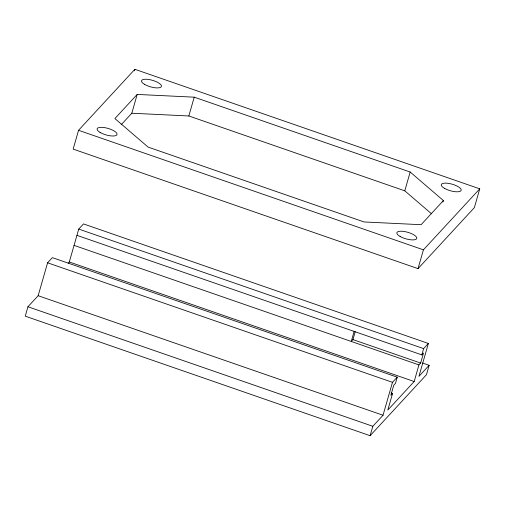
<?xml version="1.0" encoding="UTF-8"?>
<svg xmlns="http://www.w3.org/2000/svg" width="505" height="505" viewBox="0 0 505 505"><rect width="100%" height="100%" fill="white"/><g stroke="black" fill="none" stroke-linecap="round" stroke-linejoin="round"><path stroke-width="0.76" d="M391.072 392.953L392.562 393.471L390.857 395.314L393.736 385.283L395.44 383.44L397.233 377.172L52.356 257.638L47.59 262.796L38.159 295.709L27.945 306.762L25.25 316.168L370.127 435.701L426.454 374.704L429.149 365.304L422.445 362.981M78.546 130.296L73.156 149.101L418.033 268.635L474.359 207.637L479.75 188.832L134.873 69.299L78.546 130.296L423.424 249.83L479.75 188.832M68.238 263.124L69.299 261.981L78.736 229.074L83.495 223.917L428.373 343.451L418.942 376.358L429.149 365.304M134.444 70.807L134.873 69.299M121.187 124.729L131.805 113.234L137.196 94.429L194.229 97.168L410.18 172.022L443.396 200.561L442.961 202.063M131.805 113.234L188.838 115.973L194.229 97.168M354.125 331.419L351.253 341.449L352.951 339.606L355.211 331.722M431.478 213.76L404.789 190.827L410.18 172.022M370.127 435.701L372.823 426.296L383.036 415.243L392.473 382.329L397.233 377.172M418.033 268.635L423.424 249.83M392.562 393.471L387.796 410.079L414.176 381.521L418.935 364.907L420.64 363.063L423.512 353.033L421.814 354.876L76.937 235.343M421.814 354.876L423.613 348.608L428.373 343.451M137.196 94.429L114.9 118.568L148.116 147.106L364.067 221.96L421.101 224.7L443.396 200.561M188.838 115.973L404.789 190.827M78.736 229.074L423.613 348.608M352.951 339.606L420.64 363.063M74.058 245.373L418.935 364.907M69.299 261.981L414.176 381.521M47.59 262.796L392.473 382.329M38.159 295.709L383.036 415.243M27.945 306.762L372.823 426.296M100.022 132.386A10.359 3.409 16 0 0 116.737 135.018A10.359 3.409 16 0 0 104.44 127.595A10.359 3.409 16 0 0 100.022 132.386M144.43 84.285A10.359 3.409 16 0 0 161.145 86.923A10.359 3.409 16 0 0 148.855 79.5A10.359 3.409 16 0 0 144.43 84.285M444.753 188.51A10.359 3.409 16 0 0 461.071 190.593A10.359 3.409 16 0 0 447.872 183.29A10.359 3.409 16 0 0 444.753 188.51M400.111 236.479A10.359 3.409 16 0 0 416.6 238.777A10.359 3.409 16 0 0 403.748 231.423A10.359 3.409 16 0 0 400.111 236.479"/></g></svg>
